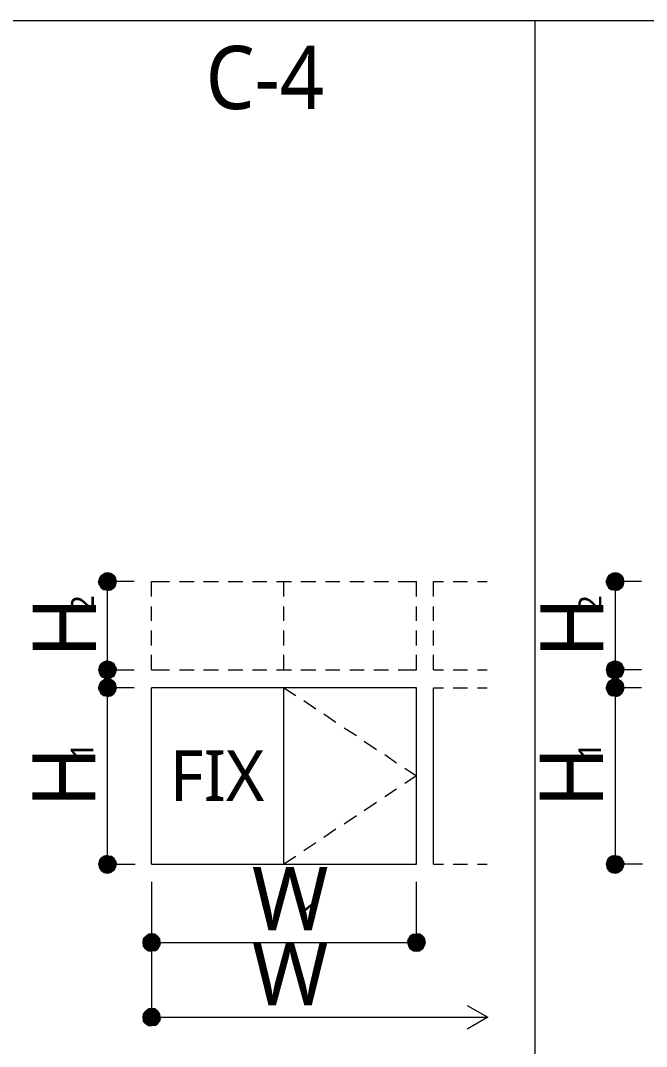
# Model space of a CAD drawing. Header units: millimetres. Extents: x 0 to 420, y 0 to 297.
# Drawn here: x 101.93 to 127.67, y 118.43 to 160.61 of the extents above; entities that cross this region are included whole.
import ezdxf
from ezdxf.enums import TextEntityAlignment as Align

# ---------------------------------------------------------------- set-up
doc = ezdxf.new("R2010")
doc.units = ezdxf.units.MM
doc.styles.add('kst32b', font='NotoSansJP-Variable.ttf')

msp = doc.modelspace()

# ---------------------------------------------------------------- hatches: boundary and pattern name
h = msp.add_hatch(color=7)
h.paths.add_polyline_path([(105.177, 137.689), (105.135, 137.541), (105.495, 137.541), (105.177, 137.689)])
h.paths.add_polyline_path([(105.135, 137.541), (105.495, 137.541), (105.177, 137.393), (105.135, 137.541)])
h.paths.add_polyline_path([(105.495, 137.541), (105.177, 137.393), (105.241, 137.287), (105.495, 137.541)])
h = msp.add_hatch(color=7)
h.paths.add_polyline_path([(105.495, 137.901), (105.368, 137.88), (105.495, 137.541), (105.495, 137.901)])
h.paths.add_polyline_path([(105.368, 137.88), (105.495, 137.541), (105.241, 137.795), (105.368, 137.88)])
h.paths.add_polyline_path([(105.495, 137.541), (105.241, 137.795), (105.177, 137.689), (105.495, 137.541)])
h = msp.add_hatch(color=7)
h.paths.add_polyline_path([(105.241, 137.287), (105.368, 137.202), (105.495, 137.541), (105.241, 137.287)])
h.paths.add_polyline_path([(105.368, 137.202), (105.495, 137.541), (105.495, 137.181), (105.368, 137.202)])
h.paths.add_polyline_path([(105.495, 137.541), (105.495, 137.181), (105.643, 137.202), (105.495, 137.541)])
for points in [[(105.643, 137.88), (105.495, 137.901), (105.495, 137.541), (105.643, 137.88)], [(126.513, 137.88), (126.386, 137.901), (126.386, 137.541), (126.513, 137.88)], [(105.368, 133.583), (105.495, 133.54), (105.495, 133.921), (105.368, 133.583)], [(126.238, 133.583), (126.386, 133.54), (126.386, 133.921), (126.238, 133.583)], [(105.643, 133.519), (105.495, 133.54), (105.495, 133.181), (105.643, 133.519)], [(126.513, 133.519), (126.386, 133.54), (126.386, 133.181), (126.513, 133.519)], [(105.368, 125.582), (105.495, 125.561), (105.495, 125.921), (105.368, 125.582)], [(126.238, 125.582), (126.386, 125.561), (126.386, 125.921), (126.238, 125.582)], [(106.976, 122.851), (106.955, 122.703), (107.315, 122.703), (106.976, 122.851)], [(118.533, 122.576), (118.576, 122.703), (118.216, 122.703), (118.533, 122.576)], [(106.976, 119.761), (106.955, 119.634), (107.315, 119.634), (106.976, 119.761)]]:
    msp.add_hatch(color=7).paths.add_polyline_path(points)
h = msp.add_hatch(color=7)
h.paths.add_polyline_path([(105.876, 137.541), (105.833, 137.689), (105.495, 137.541), (105.876, 137.541)])
h.paths.add_polyline_path([(105.833, 137.689), (105.495, 137.541), (105.77, 137.795), (105.833, 137.689)])
h.paths.add_polyline_path([(105.495, 137.541), (105.77, 137.795), (105.643, 137.88), (105.495, 137.541)])
h = msp.add_hatch(color=7)
h.paths.add_polyline_path([(105.643, 137.202), (105.77, 137.287), (105.495, 137.541), (105.643, 137.202)])
h.paths.add_polyline_path([(105.77, 137.287), (105.495, 137.541), (105.833, 137.393), (105.77, 137.287)])
h.paths.add_polyline_path([(105.495, 137.541), (105.833, 137.393), (105.876, 137.541), (105.495, 137.541)])
h = msp.add_hatch(color=7)
h.paths.add_polyline_path([(126.048, 137.689), (126.005, 137.541), (126.386, 137.541), (126.048, 137.689)])
h.paths.add_polyline_path([(126.005, 137.541), (126.386, 137.541), (126.048, 137.393), (126.005, 137.541)])
h.paths.add_polyline_path([(126.386, 137.541), (126.048, 137.393), (126.111, 137.287), (126.386, 137.541)])
h = msp.add_hatch(color=7)
h.paths.add_polyline_path([(126.386, 137.901), (126.238, 137.88), (126.386, 137.541), (126.386, 137.901)])
h.paths.add_polyline_path([(126.238, 137.88), (126.386, 137.541), (126.111, 137.795), (126.238, 137.88)])
h.paths.add_polyline_path([(126.386, 137.541), (126.111, 137.795), (126.048, 137.689), (126.386, 137.541)])
h = msp.add_hatch(color=7)
h.paths.add_polyline_path([(126.111, 137.287), (126.238, 137.202), (126.386, 137.541), (126.111, 137.287)])
h.paths.add_polyline_path([(126.238, 137.202), (126.386, 137.541), (126.386, 137.181), (126.238, 137.202)])
h.paths.add_polyline_path([(126.386, 137.541), (126.386, 137.181), (126.513, 137.202), (126.386, 137.541)])
h = msp.add_hatch(color=7)
h.paths.add_polyline_path([(126.746, 137.541), (126.704, 137.689), (126.386, 137.541), (126.746, 137.541)])
h.paths.add_polyline_path([(126.704, 137.689), (126.386, 137.541), (126.64, 137.795), (126.704, 137.689)])
h.paths.add_polyline_path([(126.386, 137.541), (126.64, 137.795), (126.513, 137.88), (126.386, 137.541)])
h = msp.add_hatch(color=7)
h.paths.add_polyline_path([(126.513, 137.202), (126.64, 137.287), (126.386, 137.541), (126.513, 137.202)])
h.paths.add_polyline_path([(126.64, 137.287), (126.386, 137.541), (126.704, 137.393), (126.64, 137.287)])
h.paths.add_polyline_path([(126.386, 137.541), (126.704, 137.393), (126.746, 137.541), (126.386, 137.541)])
h = msp.add_hatch(color=7)
h.paths.add_polyline_path([(105.368, 134.239), (105.241, 134.175), (105.495, 133.921), (105.368, 134.239)])
h.paths.add_polyline_path([(105.241, 134.175), (105.495, 133.921), (105.177, 134.048), (105.241, 134.175)])
h.paths.add_polyline_path([(105.495, 133.921), (105.177, 134.048), (105.135, 133.921), (105.495, 133.921)])
h = msp.add_hatch(color=7)
h.paths.add_polyline_path([(105.77, 134.175), (105.643, 134.239), (105.495, 133.921), (105.77, 134.175)])
h.paths.add_polyline_path([(105.643, 134.239), (105.495, 133.921), (105.495, 134.281), (105.643, 134.239)])
h.paths.add_polyline_path([(105.495, 133.921), (105.495, 134.281), (105.368, 134.239), (105.495, 133.921)])
h = msp.add_hatch(color=7)
h.paths.add_polyline_path([(105.833, 133.773), (105.876, 133.921), (105.495, 133.921), (105.833, 133.773)])
h.paths.add_polyline_path([(105.876, 133.921), (105.495, 133.921), (105.833, 134.048), (105.876, 133.921)])
h.paths.add_polyline_path([(105.495, 133.921), (105.833, 134.048), (105.77, 134.175), (105.495, 133.921)])
h = msp.add_hatch(color=7)
h.paths.add_polyline_path([(126.238, 134.239), (126.111, 134.175), (126.386, 133.921), (126.238, 134.239)])
h.paths.add_polyline_path([(126.111, 134.175), (126.386, 133.921), (126.048, 134.048), (126.111, 134.175)])
h.paths.add_polyline_path([(126.386, 133.921), (126.048, 134.048), (126.005, 133.921), (126.386, 133.921)])
h = msp.add_hatch(color=7)
h.paths.add_polyline_path([(126.64, 134.175), (126.513, 134.239), (126.386, 133.921), (126.64, 134.175)])
h.paths.add_polyline_path([(126.513, 134.239), (126.386, 133.921), (126.386, 134.281), (126.513, 134.239)])
h.paths.add_polyline_path([(126.386, 133.921), (126.386, 134.281), (126.238, 134.239), (126.386, 133.921)])
h = msp.add_hatch(color=7)
h.paths.add_polyline_path([(126.704, 133.773), (126.746, 133.921), (126.386, 133.921), (126.704, 133.773)])
h.paths.add_polyline_path([(126.746, 133.921), (126.386, 133.921), (126.704, 134.048), (126.746, 133.921)])
h.paths.add_polyline_path([(126.386, 133.921), (126.704, 134.048), (126.64, 134.175), (126.386, 133.921)])
h = msp.add_hatch(color=7)
h.paths.add_polyline_path([(105.135, 133.921), (105.177, 133.773), (105.495, 133.921), (105.135, 133.921)])
h.paths.add_polyline_path([(105.177, 133.773), (105.495, 133.921), (105.241, 133.646), (105.177, 133.773)])
h.paths.add_polyline_path([(105.495, 133.921), (105.241, 133.646), (105.368, 133.583), (105.495, 133.921)])
h = msp.add_hatch(color=7)
h.paths.add_polyline_path([(105.495, 133.54), (105.643, 133.583), (105.495, 133.921), (105.495, 133.54)])
h.paths.add_polyline_path([(105.643, 133.583), (105.495, 133.921), (105.77, 133.646), (105.643, 133.583)])
h.paths.add_polyline_path([(105.495, 133.921), (105.77, 133.646), (105.833, 133.773), (105.495, 133.921)])
h = msp.add_hatch(color=7)
h.paths.add_polyline_path([(126.005, 133.921), (126.048, 133.773), (126.386, 133.921), (126.005, 133.921)])
h.paths.add_polyline_path([(126.048, 133.773), (126.386, 133.921), (126.111, 133.646), (126.048, 133.773)])
h.paths.add_polyline_path([(126.386, 133.921), (126.111, 133.646), (126.238, 133.583), (126.386, 133.921)])
h = msp.add_hatch(color=7)
h.paths.add_polyline_path([(126.386, 133.54), (126.513, 133.583), (126.386, 133.921), (126.386, 133.54)])
h.paths.add_polyline_path([(126.513, 133.583), (126.386, 133.921), (126.64, 133.646), (126.513, 133.583)])
h.paths.add_polyline_path([(126.386, 133.921), (126.64, 133.646), (126.704, 133.773), (126.386, 133.921)])
h = msp.add_hatch(color=7)
h.paths.add_polyline_path([(105.177, 133.329), (105.135, 133.181), (105.495, 133.181), (105.177, 133.329)])
h.paths.add_polyline_path([(105.135, 133.181), (105.495, 133.181), (105.177, 133.054), (105.135, 133.181)])
h.paths.add_polyline_path([(105.495, 133.181), (105.177, 133.054), (105.241, 132.927), (105.495, 133.181)])
h = msp.add_hatch(color=7)
h.paths.add_polyline_path([(105.495, 133.54), (105.368, 133.519), (105.495, 133.181), (105.495, 133.54)])
h.paths.add_polyline_path([(105.368, 133.519), (105.495, 133.181), (105.241, 133.435), (105.368, 133.519)])
h.paths.add_polyline_path([(105.495, 133.181), (105.241, 133.435), (105.177, 133.329), (105.495, 133.181)])
h = msp.add_hatch(color=7)
h.paths.add_polyline_path([(105.876, 133.181), (105.833, 133.329), (105.495, 133.181), (105.876, 133.181)])
h.paths.add_polyline_path([(105.833, 133.329), (105.495, 133.181), (105.77, 133.435), (105.833, 133.329)])
h.paths.add_polyline_path([(105.495, 133.181), (105.77, 133.435), (105.643, 133.519), (105.495, 133.181)])
h = msp.add_hatch(color=7)
h.paths.add_polyline_path([(126.048, 133.329), (126.005, 133.181), (126.386, 133.181), (126.048, 133.329)])
h.paths.add_polyline_path([(126.005, 133.181), (126.386, 133.181), (126.048, 133.054), (126.005, 133.181)])
h.paths.add_polyline_path([(126.386, 133.181), (126.048, 133.054), (126.111, 132.927), (126.386, 133.181)])
h = msp.add_hatch(color=7)
h.paths.add_polyline_path([(126.386, 133.54), (126.238, 133.519), (126.386, 133.181), (126.386, 133.54)])
h.paths.add_polyline_path([(126.238, 133.519), (126.386, 133.181), (126.111, 133.435), (126.238, 133.519)])
h.paths.add_polyline_path([(126.386, 133.181), (126.111, 133.435), (126.048, 133.329), (126.386, 133.181)])
h = msp.add_hatch(color=7)
h.paths.add_polyline_path([(126.746, 133.181), (126.704, 133.329), (126.386, 133.181), (126.746, 133.181)])
h.paths.add_polyline_path([(126.704, 133.329), (126.386, 133.181), (126.64, 133.435), (126.704, 133.329)])
h.paths.add_polyline_path([(126.386, 133.181), (126.64, 133.435), (126.513, 133.519), (126.386, 133.181)])
h = msp.add_hatch(color=7)
h.paths.add_polyline_path([(105.241, 132.927), (105.368, 132.842), (105.495, 133.181), (105.241, 132.927)])
h.paths.add_polyline_path([(105.368, 132.842), (105.495, 133.181), (105.495, 132.821), (105.368, 132.842)])
h.paths.add_polyline_path([(105.495, 133.181), (105.495, 132.821), (105.643, 132.842), (105.495, 133.181)])
h = msp.add_hatch(color=7)
h.paths.add_polyline_path([(105.643, 132.842), (105.77, 132.927), (105.495, 133.181), (105.643, 132.842)])
h.paths.add_polyline_path([(105.77, 132.927), (105.495, 133.181), (105.833, 133.054), (105.77, 132.927)])
h.paths.add_polyline_path([(105.495, 133.181), (105.833, 133.054), (105.876, 133.181), (105.495, 133.181)])
h = msp.add_hatch(color=7)
h.paths.add_polyline_path([(126.111, 132.927), (126.238, 132.842), (126.386, 133.181), (126.111, 132.927)])
h.paths.add_polyline_path([(126.238, 132.842), (126.386, 133.181), (126.386, 132.821), (126.238, 132.842)])
h.paths.add_polyline_path([(126.386, 133.181), (126.386, 132.821), (126.513, 132.842), (126.386, 133.181)])
h = msp.add_hatch(color=7)
h.paths.add_polyline_path([(126.513, 132.842), (126.64, 132.927), (126.386, 133.181), (126.513, 132.842)])
h.paths.add_polyline_path([(126.64, 132.927), (126.386, 133.181), (126.704, 133.054), (126.64, 132.927)])
h.paths.add_polyline_path([(126.386, 133.181), (126.704, 133.054), (126.746, 133.181), (126.386, 133.181)])
h = msp.add_hatch(color=7)
h.paths.add_polyline_path([(105.368, 126.259), (105.241, 126.175), (105.495, 125.921), (105.368, 126.259)])
h.paths.add_polyline_path([(105.241, 126.175), (105.495, 125.921), (105.177, 126.069), (105.241, 126.175)])
h.paths.add_polyline_path([(105.495, 125.921), (105.177, 126.069), (105.135, 125.921), (105.495, 125.921)])
h = msp.add_hatch(color=7)
h.paths.add_polyline_path([(105.77, 126.175), (105.643, 126.259), (105.495, 125.921), (105.77, 126.175)])
h.paths.add_polyline_path([(105.643, 126.259), (105.495, 125.921), (105.495, 126.28), (105.643, 126.259)])
h.paths.add_polyline_path([(105.495, 125.921), (105.495, 126.28), (105.368, 126.259), (105.495, 125.921)])
h = msp.add_hatch(color=7)
h.paths.add_polyline_path([(105.833, 125.793), (105.876, 125.921), (105.495, 125.921), (105.833, 125.793)])
h.paths.add_polyline_path([(105.876, 125.921), (105.495, 125.921), (105.833, 126.069), (105.876, 125.921)])
h.paths.add_polyline_path([(105.495, 125.921), (105.833, 126.069), (105.77, 126.175), (105.495, 125.921)])
h = msp.add_hatch(color=7)
h.paths.add_polyline_path([(126.238, 126.259), (126.111, 126.175), (126.386, 125.921), (126.238, 126.259)])
h.paths.add_polyline_path([(126.111, 126.175), (126.386, 125.921), (126.048, 126.069), (126.111, 126.175)])
h.paths.add_polyline_path([(126.386, 125.921), (126.048, 126.069), (126.005, 125.921), (126.386, 125.921)])
h = msp.add_hatch(color=7)
h.paths.add_polyline_path([(126.64, 126.175), (126.513, 126.259), (126.386, 125.921), (126.64, 126.175)])
h.paths.add_polyline_path([(126.513, 126.259), (126.386, 125.921), (126.386, 126.28), (126.513, 126.259)])
h.paths.add_polyline_path([(126.386, 125.921), (126.386, 126.28), (126.238, 126.259), (126.386, 125.921)])
h = msp.add_hatch(color=7)
h.paths.add_polyline_path([(126.704, 125.793), (126.746, 125.921), (126.386, 125.921), (126.704, 125.793)])
h.paths.add_polyline_path([(126.746, 125.921), (126.386, 125.921), (126.704, 126.069), (126.746, 125.921)])
h.paths.add_polyline_path([(126.386, 125.921), (126.704, 126.069), (126.64, 126.175), (126.386, 125.921)])
h = msp.add_hatch(color=7)
h.paths.add_polyline_path([(105.135, 125.921), (105.177, 125.793), (105.495, 125.921), (105.135, 125.921)])
h.paths.add_polyline_path([(105.177, 125.793), (105.495, 125.921), (105.241, 125.667), (105.177, 125.793)])
h.paths.add_polyline_path([(105.495, 125.921), (105.241, 125.667), (105.368, 125.582), (105.495, 125.921)])
h = msp.add_hatch(color=7)
h.paths.add_polyline_path([(105.495, 125.561), (105.643, 125.582), (105.495, 125.921), (105.495, 125.561)])
h.paths.add_polyline_path([(105.643, 125.582), (105.495, 125.921), (105.77, 125.667), (105.643, 125.582)])
h.paths.add_polyline_path([(105.495, 125.921), (105.77, 125.667), (105.833, 125.793), (105.495, 125.921)])
h = msp.add_hatch(color=7)
h.paths.add_polyline_path([(126.005, 125.921), (126.048, 125.793), (126.386, 125.921), (126.005, 125.921)])
h.paths.add_polyline_path([(126.048, 125.793), (126.386, 125.921), (126.111, 125.667), (126.048, 125.793)])
h.paths.add_polyline_path([(126.386, 125.921), (126.111, 125.667), (126.238, 125.582), (126.386, 125.921)])
h = msp.add_hatch(color=7)
h.paths.add_polyline_path([(126.386, 125.561), (126.513, 125.582), (126.386, 125.921), (126.386, 125.561)])
h.paths.add_polyline_path([(126.513, 125.582), (126.386, 125.921), (126.64, 125.667), (126.513, 125.582)])
h.paths.add_polyline_path([(126.386, 125.921), (126.64, 125.667), (126.704, 125.793), (126.386, 125.921)])
h = msp.add_hatch(color=7)
h.paths.add_polyline_path([(107.315, 123.063), (107.188, 123.042), (107.315, 122.703), (107.315, 123.063)])
h.paths.add_polyline_path([(107.188, 123.042), (107.315, 122.703), (107.061, 122.957), (107.188, 123.042)])
h.paths.add_polyline_path([(107.315, 122.703), (107.061, 122.957), (106.976, 122.851), (107.315, 122.703)])
h = msp.add_hatch(color=7)
h.paths.add_polyline_path([(107.654, 122.851), (107.569, 122.957), (107.315, 122.703), (107.654, 122.851)])
h.paths.add_polyline_path([(107.569, 122.957), (107.315, 122.703), (107.463, 123.042), (107.569, 122.957)])
h.paths.add_polyline_path([(107.315, 122.703), (107.463, 123.042), (107.315, 123.063), (107.315, 122.703)])
h = msp.add_hatch(color=7)
h.paths.add_polyline_path([(107.569, 122.449), (107.654, 122.576), (107.315, 122.703), (107.569, 122.449)])
h.paths.add_polyline_path([(107.654, 122.576), (107.315, 122.703), (107.675, 122.703), (107.654, 122.576)])
h.paths.add_polyline_path([(107.315, 122.703), (107.675, 122.703), (107.654, 122.851), (107.315, 122.703)])
h = msp.add_hatch(color=7)
h.paths.add_polyline_path([(117.941, 122.957), (117.877, 122.851), (118.216, 122.703), (117.941, 122.957)])
h.paths.add_polyline_path([(117.877, 122.851), (118.216, 122.703), (117.835, 122.703), (117.877, 122.851)])
h.paths.add_polyline_path([(118.216, 122.703), (117.835, 122.703), (117.877, 122.576), (118.216, 122.703)])
h = msp.add_hatch(color=7)
h.paths.add_polyline_path([(118.343, 123.042), (118.216, 123.063), (118.216, 122.703), (118.343, 123.042)])
h.paths.add_polyline_path([(118.216, 123.063), (118.216, 122.703), (118.068, 123.042), (118.216, 123.063)])
h.paths.add_polyline_path([(118.216, 122.703), (118.068, 123.042), (117.941, 122.957), (118.216, 122.703)])
h = msp.add_hatch(color=7)
h.paths.add_polyline_path([(118.576, 122.703), (118.533, 122.851), (118.216, 122.703), (118.576, 122.703)])
h.paths.add_polyline_path([(118.533, 122.851), (118.216, 122.703), (118.47, 122.957), (118.533, 122.851)])
h.paths.add_polyline_path([(118.216, 122.703), (118.47, 122.957), (118.343, 123.042), (118.216, 122.703)])
h = msp.add_hatch(color=7)
h.paths.add_polyline_path([(106.955, 122.703), (106.976, 122.576), (107.315, 122.703), (106.955, 122.703)])
h.paths.add_polyline_path([(106.976, 122.576), (107.315, 122.703), (107.061, 122.449), (106.976, 122.576)])
h.paths.add_polyline_path([(107.315, 122.703), (107.061, 122.449), (107.188, 122.364), (107.315, 122.703)])
h = msp.add_hatch(color=7)
h.paths.add_polyline_path([(107.188, 122.364), (107.315, 122.343), (107.315, 122.703), (107.188, 122.364)])
h.paths.add_polyline_path([(107.315, 122.343), (107.315, 122.703), (107.463, 122.364), (107.315, 122.343)])
h.paths.add_polyline_path([(107.315, 122.703), (107.463, 122.364), (107.569, 122.449), (107.315, 122.703)])
h = msp.add_hatch(color=7)
h.paths.add_polyline_path([(117.877, 122.576), (117.941, 122.449), (118.216, 122.703), (117.877, 122.576)])
h.paths.add_polyline_path([(117.941, 122.449), (118.216, 122.703), (118.068, 122.364), (117.941, 122.449)])
h.paths.add_polyline_path([(118.216, 122.703), (118.068, 122.364), (118.216, 122.343), (118.216, 122.703)])
h = msp.add_hatch(color=7)
h.paths.add_polyline_path([(118.216, 122.343), (118.343, 122.364), (118.216, 122.703), (118.216, 122.343)])
h.paths.add_polyline_path([(118.343, 122.364), (118.216, 122.703), (118.47, 122.449), (118.343, 122.364)])
h.paths.add_polyline_path([(118.216, 122.703), (118.47, 122.449), (118.533, 122.576), (118.216, 122.703)])
h = msp.add_hatch(color=7)
h.paths.add_polyline_path([(107.315, 119.994), (107.188, 119.973), (107.315, 119.634), (107.315, 119.994)])
h.paths.add_polyline_path([(107.188, 119.973), (107.315, 119.634), (107.061, 119.888), (107.188, 119.973)])
h.paths.add_polyline_path([(107.315, 119.634), (107.061, 119.888), (106.976, 119.761), (107.315, 119.634)])
h = msp.add_hatch(color=7)
h.paths.add_polyline_path([(107.654, 119.761), (107.569, 119.888), (107.315, 119.634), (107.654, 119.761)])
h.paths.add_polyline_path([(107.569, 119.888), (107.315, 119.634), (107.463, 119.973), (107.569, 119.888)])
h.paths.add_polyline_path([(107.315, 119.634), (107.463, 119.973), (107.315, 119.994), (107.315, 119.634)])
h = msp.add_hatch(color=7)
h.paths.add_polyline_path([(106.955, 119.634), (106.976, 119.486), (107.315, 119.634), (106.955, 119.634)])
h.paths.add_polyline_path([(106.976, 119.486), (107.315, 119.634), (107.061, 119.38), (106.976, 119.486)])
h.paths.add_polyline_path([(107.315, 119.634), (107.061, 119.38), (107.188, 119.295), (107.315, 119.634)])
h = msp.add_hatch(color=7)
h.paths.add_polyline_path([(107.188, 119.295), (107.315, 119.274), (107.315, 119.634), (107.188, 119.295)])
h.paths.add_polyline_path([(107.315, 119.274), (107.315, 119.634), (107.463, 119.295), (107.315, 119.274)])
h.paths.add_polyline_path([(107.315, 119.634), (107.463, 119.295), (107.569, 119.38), (107.315, 119.634)])
h = msp.add_hatch(color=7)
h.paths.add_polyline_path([(107.569, 119.38), (107.654, 119.486), (107.315, 119.634), (107.569, 119.38)])
h.paths.add_polyline_path([(107.654, 119.486), (107.315, 119.634), (107.675, 119.634), (107.654, 119.486)])
h.paths.add_polyline_path([(107.315, 119.634), (107.675, 119.634), (107.654, 119.761), (107.315, 119.634)])

# ---------------------------------------------------------------- linework, layer by layer
at = {"lineweight": 13}
for points in [[(26.183, 160.613), (205.169, 160.613)], [(123.084, 51.985), (123.084, 160.613)], [(106.595, 137.541), (105.495, 137.541), (105.495, 133.921), (106.595, 133.921)], [(107.315, 137.541), (108.056, 137.541)], [(107.315, 136.927), (107.315, 137.541)], [(108.458, 137.541), (109.072, 137.541)], [(109.453, 137.541), (110.067, 137.541)], [(110.469, 137.541), (111.062, 137.541)], [(111.464, 137.541), (112.056, 137.541)], [(112.459, 137.541), (113.072, 137.541)], [(112.755, 136.927), (112.755, 137.541)], [(113.453, 137.541), (114.067, 137.541)], [(114.469, 137.541), (115.062, 137.541)], [(115.464, 137.541), (116.057, 137.541)], [(116.459, 137.541), (117.052, 137.541)], [(117.454, 137.541), (118.216, 137.541)], [(118.216, 136.927), (118.216, 137.541)], [(118.914, 137.541), (119.317, 137.541)], [(118.914, 136.927), (118.914, 137.541)], [(119.719, 137.541), (120.311, 137.541)], [(120.713, 137.541), (121.116, 137.541)], [(127.466, 137.541), (126.386, 137.541)], [(127.466, 133.921), (126.386, 133.921), (126.386, 137.541)], [(107.315, 135.932), (107.315, 136.525)], [(112.755, 135.932), (112.755, 136.525)], [(118.216, 135.932), (118.216, 136.525)], [(118.914, 135.932), (118.914, 136.525)], [(107.315, 134.916), (107.315, 135.53)], [(112.755, 134.916), (112.755, 135.53)], [(118.216, 134.916), (118.216, 135.53)], [(118.914, 134.916), (118.914, 135.53)], [(107.315, 133.921), (107.315, 134.535)], [(112.755, 133.921), (112.755, 134.535)], [(118.216, 133.921), (118.216, 134.535)], [(118.914, 133.921), (118.914, 134.535)], [(107.315, 133.921), (108.056, 133.921)], [(108.458, 133.921), (109.072, 133.921)], [(109.453, 133.921), (110.067, 133.921)], [(110.469, 133.921), (111.062, 133.921)], [(111.464, 133.921), (112.056, 133.921)], [(112.459, 133.921), (113.072, 133.921)], [(113.453, 133.921), (114.067, 133.921)], [(114.469, 133.921), (115.062, 133.921)], [(115.464, 133.921), (116.057, 133.921)], [(116.459, 133.921), (117.052, 133.921)], [(117.454, 133.921), (118.216, 133.921)], [(118.914, 133.921), (119.317, 133.921)], [(119.719, 133.921), (120.311, 133.921)], [(120.713, 133.921), (121.116, 133.921)], [(106.595, 133.181), (105.495, 133.181), (105.495, 125.921), (106.638, 125.921)], [(107.315, 125.921), (107.315, 133.181)], [(107.315, 125.921), (118.216, 125.921), (118.216, 133.181), (107.315, 133.181)], [(112.755, 125.921), (112.755, 133.181)], [(112.755, 133.181), (113.242, 132.863)], [(118.914, 125.921), (118.914, 133.181)], [(118.914, 133.181), (119.317, 133.181)], [(119.719, 133.181), (120.311, 133.181)], [(120.713, 133.181), (121.116, 133.181)], [(127.466, 133.181), (126.386, 133.181)], [(127.508, 125.921), (126.386, 125.921), (126.386, 133.181)], [(113.58, 132.651), (114.067, 132.313)], [(114.406, 132.101), (114.893, 131.762)], [(115.231, 131.53), (115.739, 131.212)], [(116.057, 130.979), (116.565, 130.641)], [(116.904, 130.429), (117.39, 130.09)], [(117.729, 129.879), (118.216, 129.561), (117.729, 129.244)], [(117.39, 129.011), (116.904, 128.693)], [(116.565, 128.46), (116.057, 128.122)], [(115.739, 127.91), (115.231, 127.571)], [(114.893, 127.36), (114.406, 127.021)], [(114.067, 126.809), (113.58, 126.471)], [(113.242, 126.238), (112.755, 125.921)], [(118.914, 125.921), (119.317, 125.921)], [(119.719, 125.921), (120.311, 125.921)], [(120.713, 125.921), (121.116, 125.921)], [(107.315, 122.703), (118.216, 122.703), (118.216, 125.201)], [(107.315, 125.201), (107.315, 119.634)], [(120.29, 120.121), (121.137, 119.634), (120.29, 119.147)], [(107.315, 119.634), (121.137, 119.634)]]:
    msp.add_lwpolyline(points, dxfattribs=at)
at = {"lineweight": 0}
for points in [[(105.177, 137.689), (105.135, 137.541), (105.495, 137.541)], [(105.135, 137.541), (105.495, 137.541), (105.177, 137.393)], [(105.495, 137.541), (105.241, 137.795), (105.177, 137.689)], [(105.495, 137.541), (105.177, 137.393), (105.241, 137.287)], [(105.368, 137.88), (105.495, 137.541), (105.241, 137.795)], [(105.241, 137.287), (105.368, 137.202), (105.495, 137.541)], [(105.495, 137.901), (105.368, 137.88), (105.495, 137.541)], [(105.368, 137.202), (105.495, 137.541), (105.495, 137.181)], [(105.643, 137.88), (105.495, 137.901), (105.495, 137.541)], [(105.495, 137.541), (105.77, 137.795), (105.643, 137.88)], [(105.833, 137.689), (105.495, 137.541), (105.77, 137.795)], [(105.876, 137.541), (105.833, 137.689), (105.495, 137.541)], [(105.495, 137.541), (105.495, 137.181), (105.643, 137.202)], [(105.643, 137.202), (105.77, 137.287), (105.495, 137.541)], [(105.77, 137.287), (105.495, 137.541), (105.833, 137.393)], [(105.495, 137.541), (105.833, 137.393), (105.876, 137.541)], [(126.048, 137.689), (126.005, 137.541), (126.386, 137.541)], [(126.005, 137.541), (126.386, 137.541), (126.048, 137.393)], [(126.386, 137.541), (126.111, 137.795), (126.048, 137.689)], [(126.386, 137.541), (126.048, 137.393), (126.111, 137.287)], [(126.238, 137.88), (126.386, 137.541), (126.111, 137.795)], [(126.111, 137.287), (126.238, 137.202), (126.386, 137.541)], [(126.386, 137.901), (126.238, 137.88), (126.386, 137.541)], [(126.238, 137.202), (126.386, 137.541), (126.386, 137.181)], [(126.513, 137.88), (126.386, 137.901), (126.386, 137.541)], [(126.386, 137.541), (126.64, 137.795), (126.513, 137.88)], [(126.704, 137.689), (126.386, 137.541), (126.64, 137.795)], [(126.746, 137.541), (126.704, 137.689), (126.386, 137.541)], [(126.386, 137.541), (126.386, 137.181), (126.513, 137.202)], [(126.513, 137.202), (126.64, 137.287), (126.386, 137.541)], [(126.64, 137.287), (126.386, 137.541), (126.704, 137.393)], [(126.386, 137.541), (126.704, 137.393), (126.746, 137.541)], [(105.241, 134.175), (105.495, 133.921), (105.177, 134.048)], [(105.368, 134.239), (105.241, 134.175), (105.495, 133.921)], [(105.495, 133.921), (105.495, 134.281), (105.368, 134.239)], [(105.643, 134.239), (105.495, 133.921), (105.495, 134.281)], [(105.77, 134.175), (105.643, 134.239), (105.495, 133.921)], [(105.495, 133.921), (105.833, 134.048), (105.77, 134.175)], [(126.111, 134.175), (126.386, 133.921), (126.048, 134.048)], [(126.238, 134.239), (126.111, 134.175), (126.386, 133.921)], [(126.386, 133.921), (126.386, 134.281), (126.238, 134.239)], [(126.513, 134.239), (126.386, 133.921), (126.386, 134.281)], [(126.64, 134.175), (126.513, 134.239), (126.386, 133.921)], [(126.386, 133.921), (126.704, 134.048), (126.64, 134.175)], [(105.495, 133.921), (105.177, 134.048), (105.135, 133.921)], [(105.135, 133.921), (105.177, 133.773), (105.495, 133.921)], [(105.177, 133.773), (105.495, 133.921), (105.241, 133.646)], [(105.495, 133.921), (105.241, 133.646), (105.368, 133.583)], [(105.368, 133.583), (105.495, 133.54), (105.495, 133.921)], [(105.876, 133.921), (105.495, 133.921), (105.833, 134.048)], [(105.495, 133.54), (105.643, 133.583), (105.495, 133.921)], [(105.643, 133.583), (105.495, 133.921), (105.77, 133.646)], [(105.495, 133.921), (105.77, 133.646), (105.833, 133.773)], [(105.833, 133.773), (105.876, 133.921), (105.495, 133.921)], [(126.386, 133.921), (126.048, 134.048), (126.005, 133.921)], [(126.005, 133.921), (126.048, 133.773), (126.386, 133.921)], [(126.048, 133.773), (126.386, 133.921), (126.111, 133.646)], [(126.386, 133.921), (126.111, 133.646), (126.238, 133.583)], [(126.238, 133.583), (126.386, 133.54), (126.386, 133.921)], [(126.746, 133.921), (126.386, 133.921), (126.704, 134.048)], [(126.386, 133.54), (126.513, 133.583), (126.386, 133.921)], [(126.513, 133.583), (126.386, 133.921), (126.64, 133.646)], [(126.386, 133.921), (126.64, 133.646), (126.704, 133.773)], [(126.704, 133.773), (126.746, 133.921), (126.386, 133.921)], [(105.177, 133.329), (105.135, 133.181), (105.495, 133.181)], [(105.495, 133.181), (105.241, 133.435), (105.177, 133.329)], [(105.368, 133.519), (105.495, 133.181), (105.241, 133.435)], [(105.495, 133.54), (105.368, 133.519), (105.495, 133.181)], [(105.643, 133.519), (105.495, 133.54), (105.495, 133.181)], [(105.495, 133.181), (105.77, 133.435), (105.643, 133.519)], [(105.833, 133.329), (105.495, 133.181), (105.77, 133.435)], [(105.876, 133.181), (105.833, 133.329), (105.495, 133.181)], [(126.048, 133.329), (126.005, 133.181), (126.386, 133.181)], [(126.386, 133.181), (126.111, 133.435), (126.048, 133.329)], [(126.238, 133.519), (126.386, 133.181), (126.111, 133.435)], [(126.386, 133.54), (126.238, 133.519), (126.386, 133.181)], [(126.513, 133.519), (126.386, 133.54), (126.386, 133.181)], [(126.386, 133.181), (126.64, 133.435), (126.513, 133.519)], [(126.704, 133.329), (126.386, 133.181), (126.64, 133.435)], [(126.746, 133.181), (126.704, 133.329), (126.386, 133.181)], [(105.135, 133.181), (105.495, 133.181), (105.177, 133.054)], [(105.495, 133.181), (105.177, 133.054), (105.241, 132.927)], [(105.241, 132.927), (105.368, 132.842), (105.495, 133.181)], [(105.368, 132.842), (105.495, 133.181), (105.495, 132.821)], [(105.495, 133.181), (105.495, 132.821), (105.643, 132.842)], [(105.643, 132.842), (105.77, 132.927), (105.495, 133.181)], [(105.77, 132.927), (105.495, 133.181), (105.833, 133.054)], [(105.495, 133.181), (105.833, 133.054), (105.876, 133.181)], [(126.005, 133.181), (126.386, 133.181), (126.048, 133.054)], [(126.386, 133.181), (126.048, 133.054), (126.111, 132.927)], [(126.111, 132.927), (126.238, 132.842), (126.386, 133.181)], [(126.238, 132.842), (126.386, 133.181), (126.386, 132.821)], [(126.386, 133.181), (126.386, 132.821), (126.513, 132.842)], [(126.513, 132.842), (126.64, 132.927), (126.386, 133.181)], [(126.64, 132.927), (126.386, 133.181), (126.704, 133.054)], [(126.386, 133.181), (126.704, 133.054), (126.746, 133.181)], [(105.241, 126.175), (105.495, 125.921), (105.177, 126.069)], [(105.368, 126.259), (105.241, 126.175), (105.495, 125.921)], [(105.495, 125.921), (105.495, 126.28), (105.368, 126.259)], [(105.643, 126.259), (105.495, 125.921), (105.495, 126.28)], [(105.77, 126.175), (105.643, 126.259), (105.495, 125.921)], [(105.495, 125.921), (105.833, 126.069), (105.77, 126.175)], [(126.111, 126.175), (126.386, 125.921), (126.048, 126.069)], [(126.238, 126.259), (126.111, 126.175), (126.386, 125.921)], [(126.386, 125.921), (126.386, 126.28), (126.238, 126.259)], [(126.513, 126.259), (126.386, 125.921), (126.386, 126.28)], [(126.64, 126.175), (126.513, 126.259), (126.386, 125.921)], [(126.386, 125.921), (126.704, 126.069), (126.64, 126.175)], [(105.495, 125.921), (105.177, 126.069), (105.135, 125.921)], [(105.135, 125.921), (105.177, 125.793), (105.495, 125.921)], [(105.177, 125.793), (105.495, 125.921), (105.241, 125.667)], [(105.495, 125.921), (105.241, 125.667), (105.368, 125.582)], [(105.368, 125.582), (105.495, 125.561), (105.495, 125.921)], [(105.876, 125.921), (105.495, 125.921), (105.833, 126.069)], [(105.495, 125.561), (105.643, 125.582), (105.495, 125.921)], [(105.643, 125.582), (105.495, 125.921), (105.77, 125.667)], [(105.495, 125.921), (105.77, 125.667), (105.833, 125.793)], [(105.833, 125.793), (105.876, 125.921), (105.495, 125.921)], [(126.386, 125.921), (126.048, 126.069), (126.005, 125.921)], [(126.005, 125.921), (126.048, 125.793), (126.386, 125.921)], [(126.048, 125.793), (126.386, 125.921), (126.111, 125.667)], [(126.386, 125.921), (126.111, 125.667), (126.238, 125.582)], [(126.238, 125.582), (126.386, 125.561), (126.386, 125.921)], [(126.746, 125.921), (126.386, 125.921), (126.704, 126.069)], [(126.386, 125.561), (126.513, 125.582), (126.386, 125.921)], [(126.513, 125.582), (126.386, 125.921), (126.64, 125.667)], [(126.386, 125.921), (126.64, 125.667), (126.704, 125.793)], [(126.704, 125.793), (126.746, 125.921), (126.386, 125.921)], [(106.976, 122.851), (106.955, 122.703), (107.315, 122.703)], [(107.315, 122.703), (107.061, 122.957), (106.976, 122.851)], [(107.188, 123.042), (107.315, 122.703), (107.061, 122.957)], [(107.315, 123.063), (107.188, 123.042), (107.315, 122.703)], [(107.315, 122.703), (107.463, 123.042), (107.315, 123.063)], [(107.569, 122.957), (107.315, 122.703), (107.463, 123.042)], [(107.654, 122.851), (107.569, 122.957), (107.315, 122.703)], [(107.315, 122.703), (107.675, 122.703), (107.654, 122.851)], [(117.877, 122.851), (118.216, 122.703), (117.835, 122.703)], [(117.941, 122.957), (117.877, 122.851), (118.216, 122.703)], [(118.216, 122.703), (118.068, 123.042), (117.941, 122.957)], [(118.216, 123.063), (118.216, 122.703), (118.068, 123.042)], [(118.343, 123.042), (118.216, 123.063), (118.216, 122.703)], [(118.216, 122.703), (118.47, 122.957), (118.343, 123.042)], [(118.533, 122.851), (118.216, 122.703), (118.47, 122.957)], [(118.576, 122.703), (118.533, 122.851), (118.216, 122.703)], [(106.955, 122.703), (106.976, 122.576), (107.315, 122.703)], [(106.976, 122.576), (107.315, 122.703), (107.061, 122.449)], [(107.315, 122.703), (107.061, 122.449), (107.188, 122.364)], [(107.188, 122.364), (107.315, 122.343), (107.315, 122.703)], [(107.315, 122.343), (107.315, 122.703), (107.463, 122.364)], [(107.315, 122.703), (107.463, 122.364), (107.569, 122.449)], [(107.569, 122.449), (107.654, 122.576), (107.315, 122.703)], [(107.654, 122.576), (107.315, 122.703), (107.675, 122.703)], [(118.216, 122.703), (117.835, 122.703), (117.877, 122.576)], [(117.877, 122.576), (117.941, 122.449), (118.216, 122.703)], [(117.941, 122.449), (118.216, 122.703), (118.068, 122.364)], [(118.216, 122.703), (118.068, 122.364), (118.216, 122.343)], [(118.216, 122.343), (118.343, 122.364), (118.216, 122.703)], [(118.343, 122.364), (118.216, 122.703), (118.47, 122.449)], [(118.216, 122.703), (118.47, 122.449), (118.533, 122.576)], [(118.533, 122.576), (118.576, 122.703), (118.216, 122.703)], [(107.315, 119.634), (107.061, 119.888), (106.976, 119.761)], [(107.188, 119.973), (107.315, 119.634), (107.061, 119.888)], [(107.315, 119.994), (107.188, 119.973), (107.315, 119.634)], [(107.315, 119.634), (107.463, 119.973), (107.315, 119.994)], [(107.569, 119.888), (107.315, 119.634), (107.463, 119.973)], [(107.654, 119.761), (107.569, 119.888), (107.315, 119.634)], [(106.976, 119.761), (106.955, 119.634), (107.315, 119.634)], [(106.955, 119.634), (106.976, 119.486), (107.315, 119.634)], [(106.976, 119.486), (107.315, 119.634), (107.061, 119.38)], [(107.315, 119.634), (107.061, 119.38), (107.188, 119.295)], [(107.188, 119.295), (107.315, 119.274), (107.315, 119.634)], [(107.315, 119.634), (107.675, 119.634), (107.654, 119.761)], [(107.315, 119.274), (107.315, 119.634), (107.463, 119.295)], [(107.315, 119.634), (107.463, 119.295), (107.569, 119.38)], [(107.569, 119.38), (107.654, 119.486), (107.315, 119.634)], [(107.654, 119.486), (107.315, 119.634), (107.675, 119.634)]]:
    msp.add_lwpolyline(points, close=True, dxfattribs=at)

# ---------------------------------------------------------------- texts
at = {"style": 'kst32b'}
for s, height, p, p2 in [('C-4', 2.5989, (109.537, 156.972), (114.41, 156.972)), ('FIX', 2.0791, (108.056, 128.524), (111.954, 128.524))]:
    msp.add_text(s, height=height, dxfattribs=at).set_placement(p, p2, align=Align.FIT)
for s, height, p in [('2', 0.936, (104.944, 136.292)), ('2', 0.936, (125.815, 136.292)), ('H', 2.599, (105.029, 134.408)), ('H', 2.599, (125.899, 134.408)), ('H', 2.599, (105.008, 128.249)), ('1', 0.936, (104.923, 130.238)), ('H', 2.599, (125.878, 128.249)), ('1', 0.936, (125.794, 130.238))]:
    msp.add_text(s, height=height, rotation=90, dxfattribs=at).set_placement(p)
for s, height, p in [('W', 2.599, (111.443, 123.211)), ('1', 0.936, (113.496, 123.338)), ('W', 2.599, (111.443, 120.121))]:
    msp.add_text(s, height=height, dxfattribs=at).set_placement(p)

doc.saveas('drawing.dxf')
